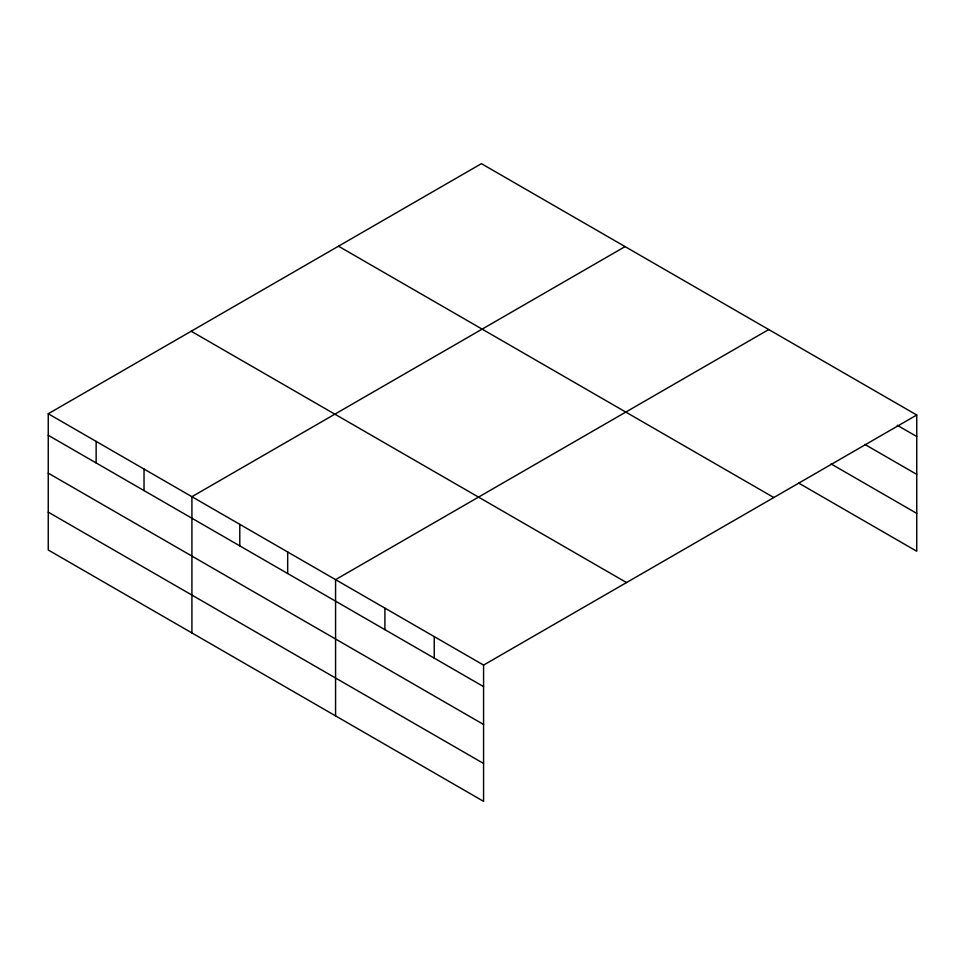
<?xml version="1.0" encoding="UTF-8"?>
<svg xmlns="http://www.w3.org/2000/svg" width="965" height="965" viewBox="0 0 965 965"><rect width="100%" height="100%" fill="white"/><g stroke="black" fill="none" stroke-linecap="round" stroke-linejoin="round"><path stroke-width="1.45" d="M483.574 724.474L483.574 665.09L48.25 413.756L48.25 549.99L483.574 801.336L483.574 724.474L48.25 473.14M798.598 483.031L916.75 551.244L916.75 415.01L481.426 163.664L48.25 413.756M625.079 246.606L191.914 496.698L191.914 632.931M768.743 329.548L335.567 579.639L335.567 715.873M483.574 665.09L916.75 415.01M897.269 425.288L916.75 436.53M864.821 444.407L916.75 474.382M831.058 463.912L916.75 513.392M338.474 246.196L773.809 497.53M191.191 331.224L626.526 582.558M48.25 435.287L483.574 686.622M48.25 512.138L483.574 763.472M434.238 636.611L434.238 658.142M384.902 608.119L384.902 629.65M287.679 551.992L287.679 573.524M239.79 524.345L239.79 545.876M144.026 469.05L144.026 490.582M96.138 441.403L96.138 462.935"/></g></svg>
